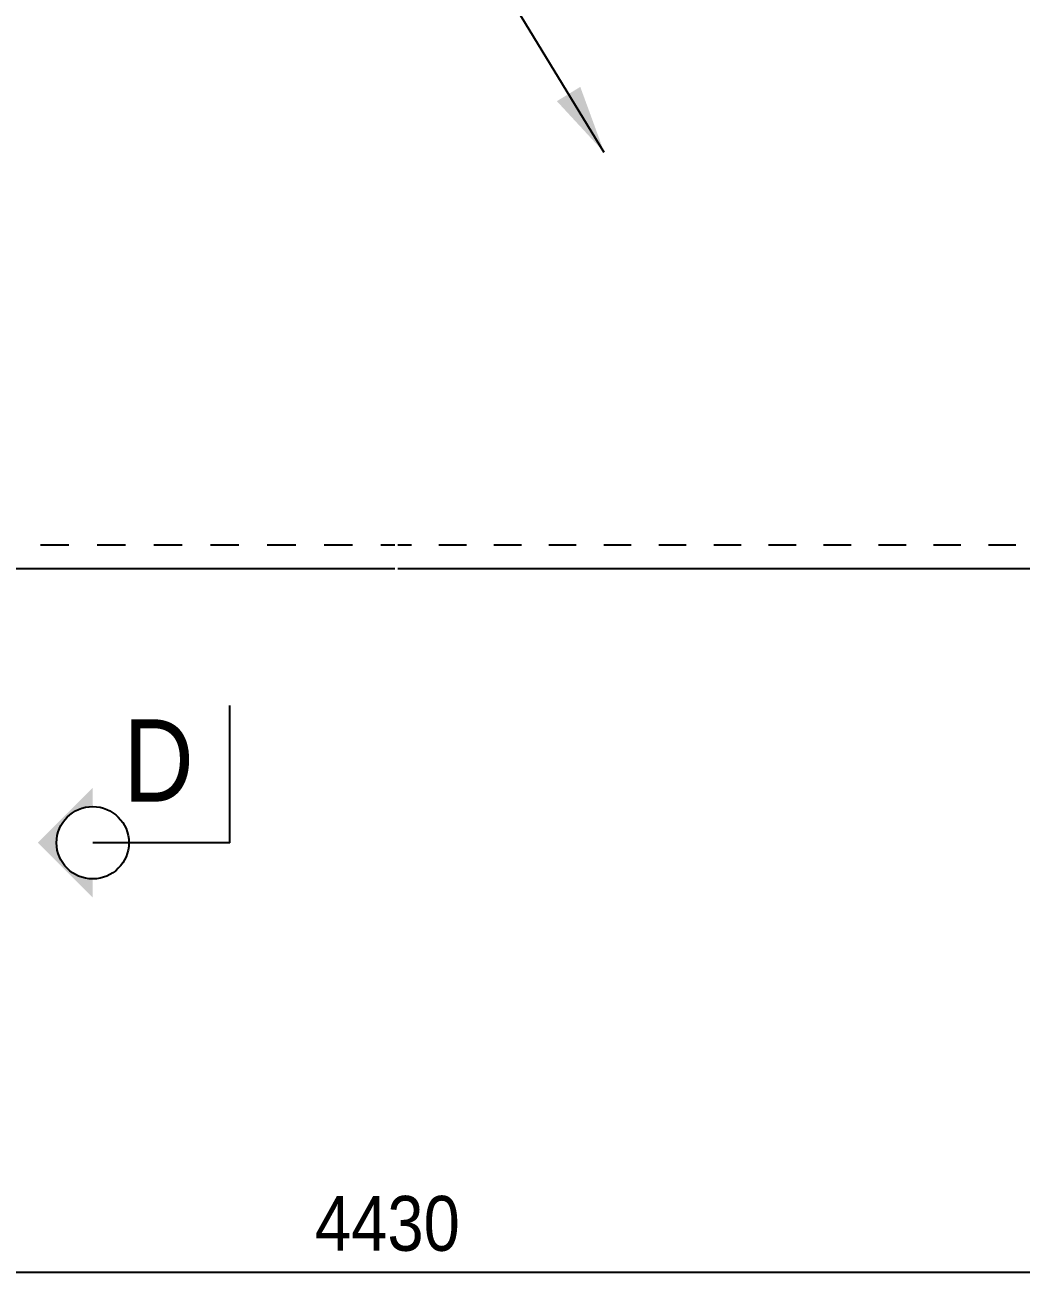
# Model space of a CAD drawing. Header units: millimetres. Extents: x 67 to 383, y 106 to 148.
# Drawn here: x 177.48 to 183.33, y 128.75 to 136.07 of the extents above; entities that cross this region are included whole.
import ezdxf

# ---------------------------------------------------------------- set-up
doc = ezdxf.new("R2010")
doc.units = ezdxf.units.MM
doc.linetypes.add('XKITLINE00', pattern=[0])
doc.styles.add('ARIAL', font='ARIAL.TTF')

msp = doc.modelspace()

# ---------------------------------------------------------------- linework, layer by layer
at = {"linetype": 'XKITLINE00'}
for p, q in [((180.8812, 135.3184), (180.2449, 136.3601)), ((177.5736, 133.0184), (177.7399, 133.0184)), ((177.9063, 133.0184), (178.0727, 133.0184)), ((178.239, 133.0184), (178.4054, 133.0184)), ((178.5718, 133.0184), (178.7381, 133.0184)), ((178.9045, 133.0184), (179.0709, 133.0184)), ((179.2372, 133.0184), (179.4036, 133.0184)), ((179.57, 133.0184), (179.6532, 133.0184)), ((179.6693, 133.0184), (179.7498, 133.0184)), ((179.911, 133.0184), (180.0721, 133.0184)), ((180.2333, 133.0184), (180.3945, 133.0184)), ((180.5556, 133.0184), (180.7168, 133.0184)), ((180.8779, 133.0184), (181.0391, 133.0184)), ((181.2003, 133.0184), (181.3614, 133.0184)), ((181.5226, 133.0184), (181.6837, 133.0184)), ((181.8449, 133.0184), (182.006, 133.0184)), ((182.1672, 133.0184), (182.3284, 133.0184)), ((182.4895, 133.0184), (182.6507, 133.0184)), ((182.8118, 133.0184), (182.973, 133.0184)), ((183.1342, 133.0184), (183.2953, 133.0184)), ((178.6848, 131.2706), (178.6848, 132.075)), ((178.6848, 131.2706), (177.8804, 131.2706)), ((175.4848, 128.7526), (183.8376, 128.7526))]:
    msp.add_line(p, q, dxfattribs=at)
at = {"color": 2, "linetype": 'XKITLINE00'}
for p, q in [((175.1334, 132.8795), (179.6532, 132.8795)), ((179.6693, 132.8795), (184.0427, 132.8795))]:
    msp.add_line(p, q, dxfattribs=at)
at = {"linetype": 'XKITLINE00'}
msp.add_circle((177.8804, 131.2706), 0.2124, dxfattribs=at)
at = {"linetype": 'Continuous'}
for points in [[(180.8812, 135.3184), (180.6029, 135.6197), (180.8812, 135.3184), (180.7402, 135.7035)], [(177.8804, 131.5924), (177.5586, 131.2706), (177.7174, 131.4043)], [(177.8804, 131.5924), (177.7174, 131.4043), (177.7313, 131.4197)], [(177.8804, 131.5924), (177.7313, 131.4197), (177.7467, 131.4336)], [(177.8804, 131.5924), (177.7467, 131.4336), (177.7633, 131.446)], [(177.8804, 131.5924), (177.7633, 131.446), (177.781, 131.4568)], [(177.8804, 131.5924), (177.781, 131.4568), (177.7997, 131.4658)], [(177.8804, 131.5924), (177.7997, 131.4658), (177.8192, 131.473)], [(177.8804, 131.5924), (177.8192, 131.473), (177.8392, 131.4783)], [(177.8804, 131.5924), (177.8392, 131.4783), (177.8597, 131.4816)], [(177.8804, 131.483), (177.8804, 131.5924), (177.8597, 131.4816)], [(177.5586, 131.2706), (177.705, 131.3877), (177.7174, 131.4043)], [(177.5586, 131.2706), (177.6942, 131.37), (177.705, 131.3877)], [(177.5586, 131.2706), (177.6852, 131.3513), (177.6942, 131.37)], [(177.5586, 131.2706), (177.678, 131.3318), (177.6852, 131.3513)], [(177.5586, 131.2706), (177.6727, 131.3118), (177.678, 131.3318)], [(177.5586, 131.2706), (177.6694, 131.2913), (177.6727, 131.3118)], [(177.5586, 131.2706), (177.668, 131.2706), (177.6694, 131.2913)], [(177.5586, 131.2706), (177.8804, 130.9489), (177.746, 131.1069)], [(177.5586, 131.2706), (177.746, 131.1069), (177.7306, 131.1209)], [(177.5586, 131.2706), (177.7306, 131.1209), (177.7167, 131.1363)], [(177.5586, 131.2706), (177.7167, 131.1363), (177.7043, 131.153)], [(177.5586, 131.2706), (177.7043, 131.153), (177.6935, 131.1708)], [(177.5586, 131.2706), (177.6935, 131.1708), (177.6846, 131.1896)], [(177.5586, 131.2706), (177.6846, 131.1896), (177.6775, 131.2091)], [(177.5586, 131.2706), (177.6775, 131.2091), (177.6723, 131.2293)], [(177.5586, 131.2706), (177.6723, 131.2293), (177.6692, 131.2499)], [(177.5586, 131.2706), (177.6692, 131.2499), (177.668, 131.2706)], [(177.8804, 130.9489), (177.7627, 131.0945), (177.746, 131.1069)], [(177.8804, 130.9489), (177.7806, 131.0838), (177.7627, 131.0945)], [(177.8804, 130.9489), (177.7993, 131.0748), (177.7806, 131.0838)], [(177.8804, 130.9489), (177.8189, 131.0677), (177.7993, 131.0748)], [(177.8804, 130.9489), (177.8391, 131.0626), (177.8189, 131.0677)], [(177.8804, 130.9489), (177.8596, 131.0594), (177.8391, 131.0626)], [(177.8804, 130.9489), (177.8804, 131.0583), (177.8596, 131.0594)]]:
    msp.add_solid(points, dxfattribs=at)

# ---------------------------------------------------------------- texts
at = {"color": 1, "style": 'ARIAL', "width": 0.85}
msp.add_text('D', height=0.4827, dxfattribs=at).set_placement((178.0592, 131.5119))
at = {"color": 3, "style": 'ARIAL', "width": 0.85}
msp.add_text('4430', height=0.32177, dxfattribs=at).set_placement((179.1839, 128.8773))

doc.saveas('drawing.dxf')
